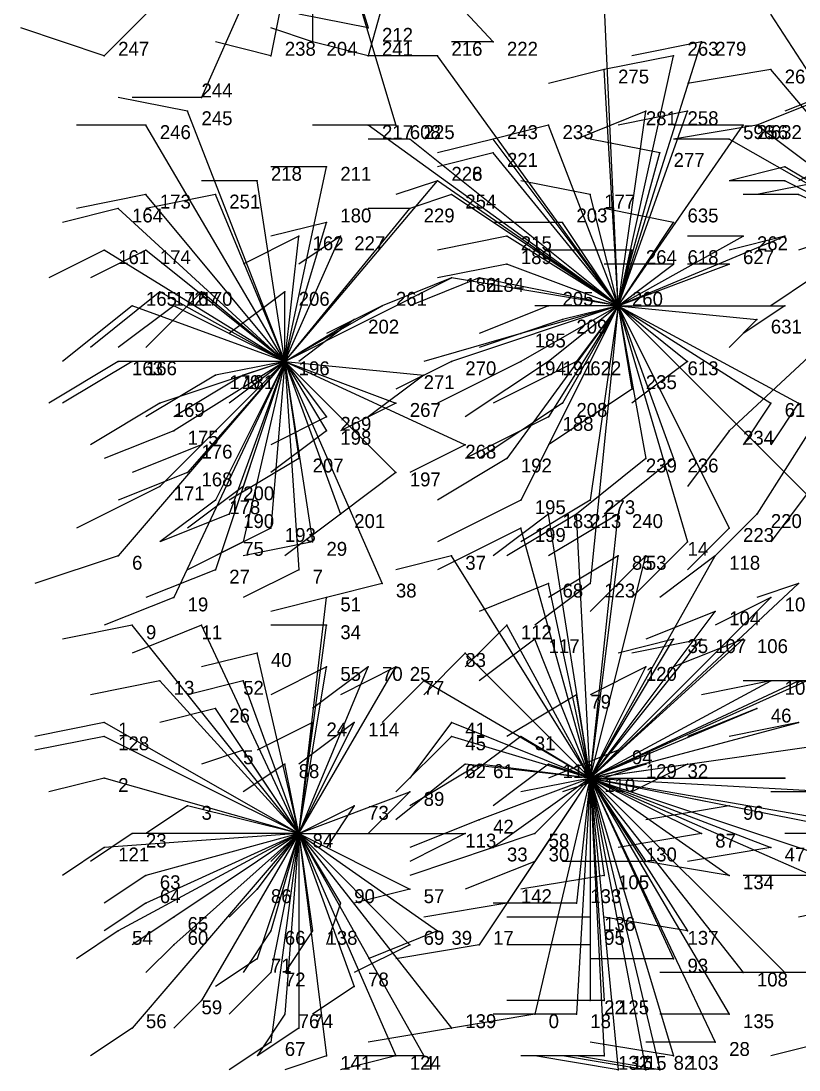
# Model space of a CAD drawing. Extents: x 13.668 to 13.876, y -34.05 to -33.931.
# Drawn here: x 13.668 to 13.724, y -34.047 to -33.9715 of the extents above; entities that cross this region are included whole.
import ezdxf

# ---------------------------------------------------------------- set-up
doc = ezdxf.new("R2010")
doc.units = 0
for name, color, linetype in [('Facilities', 3, 'CONTINUOUS'), ('Facilities_lines', 3, 'CONTINUOUS'), ('Normals', 1, 'CONTINUOUS'), ('Source_points', 5, 'CONTINUOUS'), ('Text', 3, 'CONTINUOUS')]:
    doc.layers.add(name, color=color, linetype=linetype)

msp = doc.modelspace()

# ---------------------------------------------------------------- linework, layer by layer
at = {"layer": 'Facilities', "color": 3}
for p in [(13.711, -33.992, -1.218), (13.687, -33.996, -1.219), (13.709, -34.026, -1.219), (13.688, -34.03, -1.22)]:
    msp.add_point(p, dxfattribs=at)
at = {"layer": 'Facilities_lines', "color": 3}
for p, q in [((13.702, -33.942, -1.219), (13.693, -33.974, -1.22)), ((13.689, -33.959, -1.219), (13.674, -33.974, -1.218)), ((13.689, -33.959, -1.219), (13.681, -33.977, -1.219)), ((13.689, -33.959, -1.219), (13.686, -33.974, -1.219)), ((13.689, -33.959, -1.219), (13.702, -33.973, -1.218)), ((13.689, -33.959, -1.219), (13.689, -33.973, -1.218)), ((13.689, -33.959, -1.219), (13.693, -33.972, -1.218)), ((13.689, -33.959, -1.219), (13.695, -33.979, -1.217)), ((13.711, -33.992, -1.218), (13.71, -33.97, -1.218)), ((13.733, -33.988, -1.217), (13.722, -33.971, -1.217)), ((13.711, -33.992, -1.218), (13.717, -33.973, -1.218)), ((13.711, -33.992, -1.218), (13.698, -33.974, -1.219)), ((13.711, -33.992, -1.218), (13.715, -33.974, -1.218)), ((13.711, -33.992, -1.218), (13.71, -33.975, -1.218)), ((13.733, -33.988, -1.217), (13.722, -33.975, -1.218)), ((13.687, -33.996, -1.219), (13.68, -33.978, -1.219)), ((13.711, -33.992, -1.218), (13.716, -33.978, -1.218)), ((13.711, -33.992, -1.218), (13.713, -33.978, -1.218)), ((13.687, -33.996, -1.219), (13.677, -33.979, -1.219)), ((13.711, -33.992, -1.218), (13.693, -33.979, -1.219)), ((13.711, -33.992, -1.218), (13.706, -33.979, -1.218)), ((13.711, -33.992, -1.218), (13.72, -33.979, -1.218)), ((13.733, -33.988, -1.217), (13.721, -33.979, -1.217)), ((13.711, -33.992, -1.218), (13.696, -33.98, -1.219)), ((13.711, -33.992, -1.218), (13.702, -33.98, -1.22)), ((13.733, -33.988, -1.217), (13.719, -33.98, -1.217)), ((13.711, -33.992, -1.218), (13.702, -33.981, -1.218)), ((13.711, -33.992, -1.218), (13.714, -33.981, -1.218)), ((13.687, -33.996, -1.219), (13.69, -33.982, -1.218)), ((13.733, -33.988, -1.217), (13.723, -33.982, -1.218)), ((13.687, -33.996, -1.219), (13.685, -33.983, -1.219)), ((13.687, -33.996, -1.219), (13.698, -33.983, -1.218)), ((13.711, -33.992, -1.218), (13.698, -33.983, -1.219)), ((13.733, -33.988, -1.217), (13.723, -33.983, -1.218)), ((13.687, -33.996, -1.219), (13.677, -33.984, -1.22)), ((13.687, -33.996, -1.219), (13.682, -33.984, -1.219)), ((13.711, -33.992, -1.218), (13.699, -33.984, -1.219)), ((13.711, -33.992, -1.218), (13.709, -33.984, -1.218)), ((13.733, -33.988, -1.217), (13.724, -33.984, -1.218)), ((13.687, -33.996, -1.219), (13.675, -33.985, -1.22)), ((13.687, -33.996, -1.219), (13.696, -33.985, -1.218)), ((13.687, -33.996, -1.219), (13.69, -33.986, -1.22)), ((13.711, -33.992, -1.218), (13.707, -33.986, -1.218)), ((13.711, -33.992, -1.218), (13.715, -33.986, -1.217)), ((13.687, -33.996, -1.219), (13.688, -33.987, -1.219)), ((13.687, -33.996, -1.219), (13.691, -33.987, -1.218)), ((13.711, -33.992, -1.218), (13.703, -33.987, -1.218)), ((13.711, -33.992, -1.218), (13.72, -33.987, -1.218)), ((13.711, -33.992, -1.218), (13.723, -33.987, -1.217)), ((13.687, -33.996, -1.219), (13.674, -33.988, -1.219)), ((13.687, -33.996, -1.219), (13.677, -33.988, -1.22)), ((13.711, -33.992, -1.218), (13.712, -33.988, -1.218)), ((13.733, -33.988, -1.217), (13.719, -34.001, -1.218)), ((13.733, -33.988, -1.217), (13.721, -34.007, -1.218)), ((13.711, -33.992, -1.218), (13.703, -33.989, -1.219)), ((13.711, -33.992, -1.218), (13.715, -33.989, -1.217)), ((13.711, -33.992, -1.218), (13.719, -33.989, -1.217)), ((13.687, -33.996, -1.219), (13.699, -33.99, -1.218)), ((13.711, -33.992, -1.218), (13.699, -33.99, -1.219)), ((13.711, -33.992, -1.218), (13.701, -33.99, -1.218)), ((13.687, -33.996, -1.219), (13.678, -33.991, -1.22)), ((13.687, -33.996, -1.219), (13.681, -33.991, -1.219)), ((13.687, -33.996, -1.219), (13.687, -33.991, -1.218)), ((13.687, -33.996, -1.219), (13.676, -33.992, -1.22)), ((13.687, -33.996, -1.219), (13.679, -33.992, -1.219)), ((13.687, -33.996, -1.219), (13.694, -33.992, -1.218)), ((13.711, -33.992, -1.218), (13.699, -33.996, -1.219)), ((13.711, -33.992, -1.218), (13.703, -34.003, -1.218)), ((13.711, -33.992, -1.218), (13.704, -33.996, -1.22)), ((13.711, -33.992, -1.218), (13.704, -33.994, -1.218)), ((13.711, -33.992, -1.218), (13.704, -34.006, -1.218)), ((13.711, -33.992, -1.218), (13.706, -34, -1.219)), ((13.711, -33.992, -1.218), (13.706, -33.996, -1.219)), ((13.711, -33.992, -1.218), (13.706, -33.992, -1.219)), ((13.711, -33.992, -1.218), (13.707, -33.999, -1.218)), ((13.711, -33.992, -1.218), (13.707, -33.993, -1.218)), ((13.711, -33.992, -1.218), (13.708, -33.996, -1.217)), ((13.711, -33.992, -1.218), (13.709, -34.012, -1.218)), ((13.711, -33.992, -1.218), (13.709, -34.006, -1.218)), ((13.711, -33.992, -1.218), (13.716, -34.009, -1.218)), ((13.711, -33.992, -1.218), (13.719, -34.008, -1.218)), ((13.711, -33.992, -1.218), (13.715, -34.003, -1.218)), ((13.711, -33.992, -1.218), (13.713, -34.003, -1.218)), ((13.711, -33.992, -1.218), (13.712, -33.998, -1.218)), ((13.711, -33.992, -1.218), (13.724, -33.999, -1.217)), ((13.711, -33.992, -1.218), (13.722, -33.999, -1.217)), ((13.711, -33.992, -1.218), (13.716, -33.996, -1.217)), ((13.711, -33.992, -1.218), (13.723, -33.992, -1.217)), ((13.711, -33.992, -1.218), (13.721, -33.993, -1.217)), ((13.711, -33.992, -1.218), (13.729, -34.01, -1.217)), ((13.687, -33.996, -1.219), (13.692, -33.993, -1.219)), ((13.687, -33.996, -1.219), (13.675, -34.01, -1.22)), ((13.687, -33.996, -1.219), (13.675, -33.996, -1.219)), ((13.687, -33.996, -1.219), (13.676, -33.996, -1.22)), ((13.687, -33.996, -1.219), (13.678, -33.999, -1.22)), ((13.687, -33.996, -1.219), (13.678, -34.005, -1.22)), ((13.687, -33.996, -1.219), (13.679, -34.013, -1.221)), ((13.687, -33.996, -1.219), (13.679, -34.001, -1.219)), ((13.687, -33.996, -1.219), (13.68, -34.004, -1.22)), ((13.687, -33.996, -1.219), (13.681, -34.002, -1.221)), ((13.687, -33.996, -1.219), (13.682, -34.011, -1.22)), ((13.687, -33.996, -1.219), (13.682, -34.006, -1.219)), ((13.687, -33.996, -1.219), (13.682, -33.997, -1.219)), ((13.687, -33.996, -1.219), (13.683, -34.007, -1.22)), ((13.687, -33.996, -1.219), (13.684, -34.009, -1.22)), ((13.687, -33.996, -1.219), (13.684, -33.997, -1.219)), ((13.687, -33.996, -1.219), (13.684, -34.005, -1.219)), ((13.687, -33.996, -1.219), (13.686, -34.008, -1.22)), ((13.687, -33.996, -1.219), (13.694, -34.012, -1.219)), ((13.687, -33.996, -1.219), (13.689, -34.009, -1.22)), ((13.687, -33.996, -1.219), (13.688, -34.011, -1.218)), ((13.687, -33.996, -1.219), (13.695, -34.004, -1.219)), ((13.687, -33.996, -1.219), (13.69, -34.001, -1.221)), ((13.687, -33.996, -1.219), (13.691, -34.007, -1.219)), ((13.687, -33.996, -1.219), (13.688, -34.003, -1.219)), ((13.687, -33.996, -1.219), (13.695, -33.999, -1.219)), ((13.687, -33.996, -1.219), (13.7, -34.002, -1.219)), ((13.687, -33.996, -1.219), (13.69, -34, -1.219)), ((13.687, -33.996, -1.219), (13.697, -33.997, -1.219)), ((13.709, -34.026, -1.219), (13.706, -34.007, -1.219)), ((13.709, -34.026, -1.219), (13.708, -34.007, -1.219)), ((13.709, -34.026, -1.219), (13.711, -34.007, -1.219)), ((13.709, -34.026, -1.219), (13.704, -34.008, -1.219)), ((13.709, -34.026, -1.219), (13.699, -34.01, -1.219)), ((13.709, -34.026, -1.219), (13.711, -34.01, -1.219)), ((13.709, -34.026, -1.219), (13.713, -34.01, -1.219)), ((13.709, -34.026, -1.219), (13.718, -34.01, -1.219)), ((13.709, -34.026, -1.219), (13.706, -34.012, -1.219)), ((13.709, -34.026, -1.219), (13.724, -34.012, -1.218)), ((13.688, -34.03, -1.22), (13.69, -34.013, -1.22)), ((13.709, -34.026, -1.219), (13.722, -34.013, -1.218)), ((13.709, -34.026, -1.219), (13.718, -34.014, -1.219)), ((13.688, -34.03, -1.22), (13.676, -34.015, -1.22)), ((13.688, -34.03, -1.22), (13.681, -34.015, -1.219)), ((13.688, -34.03, -1.22), (13.69, -34.015, -1.219)), ((13.709, -34.026, -1.219), (13.703, -34.015, -1.219)), ((13.709, -34.026, -1.219), (13.705, -34.016, -1.218)), ((13.709, -34.026, -1.219), (13.715, -34.016, -1.219)), ((13.709, -34.026, -1.219), (13.72, -34.016, -1.219)), ((13.709, -34.026, -1.219), (13.717, -34.016, -1.218)), ((13.688, -34.03, -1.22), (13.685, -34.017, -1.22)), ((13.709, -34.026, -1.219), (13.7, -34.017, -1.219)), ((13.709, -34.026, -1.219), (13.729, -34.017, -1.218)), ((13.688, -34.03, -1.22), (13.695, -34.018, -1.22)), ((13.688, -34.03, -1.22), (13.693, -34.018, -1.22)), ((13.688, -34.03, -1.22), (13.69, -34.018, -1.219)), ((13.709, -34.026, -1.219), (13.713, -34.018, -1.218)), ((13.688, -34.03, -1.22), (13.678, -34.019, -1.221)), ((13.688, -34.03, -1.22), (13.684, -34.019, -1.219)), ((13.709, -34.026, -1.219), (13.697, -34.019, -1.22)), ((13.709, -34.026, -1.219), (13.724, -34.019, -1.218)), ((13.709, -34.026, -1.219), (13.722, -34.019, -1.219)), ((13.709, -34.026, -1.219), (13.708, -34.02, -1.219)), ((13.688, -34.03, -1.22), (13.682, -34.021, -1.219)), ((13.709, -34.026, -1.219), (13.721, -34.021, -1.218)), ((13.688, -34.03, -1.22), (13.674, -34.022, -1.221)), ((13.688, -34.03, -1.22), (13.689, -34.022, -1.22)), ((13.688, -34.03, -1.22), (13.692, -34.022, -1.219)), ((13.709, -34.026, -1.219), (13.699, -34.022, -1.22)), ((13.709, -34.026, -1.219), (13.724, -34.022, -1.219)), ((13.688, -34.03, -1.22), (13.674, -34.023, -1.221)), ((13.709, -34.026, -1.219), (13.699, -34.023, -1.22)), ((13.709, -34.026, -1.219), (13.704, -34.023, -1.219)), ((13.709, -34.026, -1.219), (13.73, -34.023, -1.218)), ((13.688, -34.03, -1.22), (13.684, -34.024, -1.22)), ((13.709, -34.026, -1.219), (13.711, -34.024, -1.219)), ((13.688, -34.03, -1.22), (13.687, -34.025, -1.219)), ((13.709, -34.026, -1.219), (13.7, -34.025, -1.22)), ((13.709, -34.026, -1.219), (13.701, -34.025, -1.218)), ((13.709, -34.026, -1.219), (13.706, -34.025, -1.219)), ((13.709, -34.026, -1.219), (13.716, -34.025, -1.218)), ((13.709, -34.026, -1.219), (13.713, -34.025, -1.219)), ((13.688, -34.03, -1.22), (13.674, -34.026, -1.221)), ((13.709, -34.026, -1.219), (13.701, -34.029, -1.22)), ((13.709, -34.026, -1.219), (13.701, -34.038, -1.219)), ((13.709, -34.026, -1.219), (13.702, -34.031, -1.22)), ((13.709, -34.026, -1.219), (13.703, -34.035, -1.22)), ((13.709, -34.026, -1.219), (13.705, -34.043, -1.219)), ((13.709, -34.026, -1.219), (13.705, -34.032, -1.22)), ((13.709, -34.026, -1.219), (13.705, -34.03, -1.219)), ((13.709, -34.026, -1.219), (13.708, -34.043, -1.219)), ((13.709, -34.026, -1.219), (13.708, -34.035, -1.22)), ((13.709, -34.026, -1.219), (13.713, -34.047, -1.219)), ((13.709, -34.026, -1.219), (13.711, -34.047, -1.219)), ((13.709, -34.026, -1.219), (13.709, -34.042, -1.219)), ((13.709, -34.026, -1.219), (13.718, -34.045, -1.218)), ((13.709, -34.026, -1.219), (13.722, -34.031, -1.218)), ((13.709, -34.026, -1.219), (13.714, -34.047, -1.218)), ((13.709, -34.026, -1.219), (13.717, -34.03, -1.218)), ((13.709, -34.026, -1.219), (13.715, -34.039, -1.218)), ((13.709, -34.026, -1.219), (13.73, -34.033, -1.219)), ((13.709, -34.026, -1.219), (13.709, -34.038, -1.22)), ((13.709, -34.026, -1.219), (13.719, -34.028, -1.219)), ((13.709, -34.026, -1.219), (13.723, -34.026, -1.218)), ((13.709, -34.026, -1.219), (13.715, -34.046, -1.218)), ((13.709, -34.026, -1.219), (13.71, -34.033, -1.219)), ((13.709, -34.026, -1.219), (13.72, -34.04, -1.219)), ((13.709, -34.026, -1.219), (13.723, -34.04, -1.219)), ((13.709, -34.026, -1.219), (13.732, -34.03, -1.218)), ((13.709, -34.026, -1.219), (13.725, -34.033, -1.218)), ((13.709, -34.026, -1.219), (13.71, -34.042, -1.218)), ((13.709, -34.026, -1.219), (13.713, -34.032, -1.219)), ((13.709, -34.026, -1.219), (13.729, -34.03, -1.219)), ((13.709, -34.026, -1.219), (13.71, -34.046, -1.219)), ((13.709, -34.026, -1.219), (13.719, -34.033, -1.22)), ((13.709, -34.026, -1.219), (13.719, -34.043, -1.219)), ((13.709, -34.026, -1.219), (13.709, -34.036, -1.218)), ((13.709, -34.026, -1.219), (13.716, -34.037, -1.219)), ((13.709, -34.026, -1.219), (13.727, -34.027, -1.217)), ((13.688, -34.03, -1.22), (13.696, -34.027, -1.219)), ((13.688, -34.03, -1.22), (13.68, -34.028, -1.22)), ((13.688, -34.03, -1.22), (13.692, -34.028, -1.219)), ((13.688, -34.03, -1.22), (13.674, -34.031, -1.22)), ((13.688, -34.03, -1.22), (13.675, -34.037, -1.22)), ((13.688, -34.03, -1.22), (13.676, -34.03, -1.22)), ((13.688, -34.03, -1.22), (13.676, -34.044, -1.22)), ((13.688, -34.03, -1.22), (13.677, -34.033, -1.221)), ((13.688, -34.03, -1.22), (13.677, -34.035, -1.22)), ((13.688, -34.03, -1.22), (13.679, -34.038, -1.22)), ((13.688, -34.03, -1.22), (13.679, -34.036, -1.219)), ((13.688, -34.03, -1.22), (13.681, -34.042, -1.22)), ((13.688, -34.03, -1.22), (13.685, -34.039, -1.22)), ((13.688, -34.03, -1.22), (13.685, -34.034, -1.219)), ((13.688, -34.03, -1.22), (13.686, -34.037, -1.221)), ((13.688, -34.03, -1.22), (13.686, -34.045, -1.22)), ((13.688, -34.03, -1.22), (13.686, -34.04, -1.221)), ((13.688, -34.03, -1.22), (13.687, -34.043, -1.221)), ((13.688, -34.03, -1.22), (13.697, -34.046, -1.22)), ((13.688, -34.03, -1.22), (13.698, -34.037, -1.22)), ((13.688, -34.03, -1.22), (13.696, -34.034, -1.22)), ((13.688, -34.03, -1.22), (13.696, -34.038, -1.221)), ((13.688, -34.03, -1.22), (13.688, -34.044, -1.22)), ((13.688, -34.03, -1.22), (13.692, -34.041, -1.22)), ((13.688, -34.03, -1.22), (13.691, -34.035, -1.22)), ((13.688, -34.03, -1.22), (13.7, -34.03, -1.22)), ((13.688, -34.03, -1.22), (13.695, -34.046, -1.22)), ((13.688, -34.03, -1.22), (13.689, -34.037, -1.22)), ((13.688, -34.03, -1.22), (13.699, -34.044, -1.22)), ((13.688, -34.03, -1.22), (13.69, -34.046, -1.221))]:
    msp.add_line(p, q, dxfattribs=at)
at = {"layer": 'Normals', "color": 1}
for p, q in [((13.693, -33.972, -1.218), (13.688, -33.971, -1.118)), ((13.674, -33.974, -1.218), (13.668, -33.972, -1.118)), ((13.689, -33.973, -1.218), (13.686, -33.972, -1.118)), ((13.686, -33.974, -1.219), (13.682, -33.973, -1.119)), ((13.693, -33.974, -1.22), (13.689, -33.973, -1.12)), ((13.702, -33.973, -1.218), (13.699, -33.973, -1.118)), ((13.717, -33.973, -1.218), (13.712, -33.974, -1.118)), ((13.698, -33.974, -1.219), (13.693, -33.974, -1.119)), ((13.715, -33.974, -1.218), (13.71, -33.975, -1.118)), ((13.71, -33.975, -1.218), (13.706, -33.976, -1.118)), ((13.722, -33.975, -1.218), (13.716, -33.976, -1.118)), ((13.728, -33.976, -1.217), (13.723, -33.978, -1.117)), ((13.68, -33.978, -1.219), (13.675, -33.977, -1.119)), ((13.681, -33.977, -1.219), (13.676, -33.977, -1.119)), ((13.726, -33.977, -1.217), (13.721, -33.979, -1.117)), ((13.713, -33.978, -1.218), (13.708, -33.98, -1.118)), ((13.716, -33.978, -1.218), (13.711, -33.979, -1.118)), ((13.677, -33.979, -1.219), (13.672, -33.979, -1.119)), ((13.693, -33.979, -1.219), (13.689, -33.979, -1.119)), ((13.695, -33.979, -1.217), (13.692, -33.979, -1.117)), ((13.706, -33.979, -1.218), (13.702, -33.98, -1.118)), ((13.72, -33.979, -1.218), (13.715, -33.979, -1.118)), ((13.721, -33.979, -1.217), (13.715, -33.98, -1.117)), ((13.696, -33.98, -1.219), (13.693, -33.98, -1.119)), ((13.702, -33.98, -1.22), (13.698, -33.981, -1.12)), ((13.714, -33.981, -1.218), (13.709, -33.98, -1.118)), ((13.719, -33.98, -1.217), (13.715, -33.98, -1.117)), ((13.702, -33.981, -1.218), (13.698, -33.982, -1.118)), ((13.728, -33.981, -1.217), (13.724, -33.983, -1.117)), ((13.69, -33.982, -1.218), (13.686, -33.982, -1.118)), ((13.723, -33.982, -1.218), (13.719, -33.983, -1.118)), ((13.685, -33.983, -1.219), (13.681, -33.983, -1.119)), ((13.698, -33.983, -1.218), (13.695, -33.984, -1.118)), ((13.698, -33.983, -1.219), (13.695, -33.984, -1.119)), ((13.709, -33.984, -1.218), (13.704, -33.983, -1.118)), ((13.723, -33.983, -1.218), (13.719, -33.983, -1.118)), ((13.726, -33.983, -1.217), (13.721, -33.984, -1.117)), ((13.677, -33.984, -1.22), (13.672, -33.985, -1.12)), ((13.682, -33.984, -1.219), (13.677, -33.985, -1.119)), ((13.699, -33.984, -1.219), (13.696, -33.985, -1.119)), ((13.724, -33.984, -1.218), (13.72, -33.984, -1.118)), ((13.675, -33.985, -1.22), (13.671, -33.986, -1.12)), ((13.696, -33.985, -1.218), (13.693, -33.985, -1.118)), ((13.715, -33.986, -1.217), (13.71, -33.985, -1.117)), ((13.69, -33.986, -1.22), (13.686, -33.987, -1.12)), ((13.707, -33.986, -1.218), (13.702, -33.986, -1.118)), ((13.688, -33.987, -1.219), (13.684, -33.989, -1.119)), ((13.691, -33.987, -1.218), (13.688, -33.989, -1.118)), ((13.703, -33.987, -1.218), (13.698, -33.988, -1.118)), ((13.72, -33.987, -1.218), (13.716, -33.987, -1.118)), ((13.723, -33.987, -1.217), (13.719, -33.988, -1.117)), ((13.727, -33.987, -1.218), (13.724, -33.988, -1.118)), ((13.674, -33.988, -1.219), (13.67, -33.99, -1.119)), ((13.677, -33.988, -1.22), (13.673, -33.99, -1.12)), ((13.712, -33.988, -1.218), (13.706, -33.988, -1.118)), ((13.703, -33.989, -1.219), (13.698, -33.99, -1.119)), ((13.715, -33.989, -1.217), (13.71, -33.989, -1.117)), ((13.719, -33.989, -1.217), (13.716, -33.989, -1.117)), ((13.699, -33.99, -1.218), (13.694, -33.992, -1.118)), ((13.699, -33.99, -1.219), (13.694, -33.992, -1.119)), ((13.701, -33.99, -1.218), (13.696, -33.992, -1.118)), ((13.725, -33.99, -1.217), (13.722, -33.992, -1.117)), ((13.678, -33.991, -1.22), (13.673, -33.995, -1.12)), ((13.681, -33.991, -1.219), (13.677, -33.995, -1.119)), ((13.687, -33.991, -1.218), (13.683, -33.994, -1.118)), ((13.676, -33.992, -1.22), (13.671, -33.996, -1.12)), ((13.679, -33.992, -1.219), (13.675, -33.995, -1.119)), ((13.694, -33.992, -1.218), (13.69, -33.994, -1.118)), ((13.706, -33.992, -1.219), (13.701, -33.994, -1.119)), ((13.711, -33.992, -1.218), (13.705, -33.992, -1.118)), ((13.723, -33.992, -1.217), (13.72, -33.994, -1.117)), ((13.692, -33.993, -1.219), (13.688, -33.996, -1.119)), ((13.707, -33.993, -1.218), (13.701, -33.995, -1.118)), ((13.721, -33.993, -1.217), (13.719, -33.995, -1.117)), ((13.704, -33.994, -1.218), (13.697, -33.996, -1.118)), ((13.675, -33.996, -1.219), (13.67, -33.999, -1.119)), ((13.676, -33.996, -1.22), (13.671, -33.999, -1.12)), ((13.687, -33.996, -1.219), (13.683, -33.999, -1.119)), ((13.699, -33.996, -1.219), (13.695, -33.998, -1.119)), ((13.704, -33.996, -1.22), (13.698, -33.999, -1.12)), ((13.706, -33.996, -1.219), (13.7, -34, -1.119)), ((13.708, -33.996, -1.217), (13.702, -33.999, -1.117)), ((13.716, -33.996, -1.217), (13.712, -33.999, -1.117)), ((13.682, -33.997, -1.219), (13.677, -34, -1.119)), ((13.684, -33.997, -1.219), (13.679, -34, -1.119)), ((13.697, -33.997, -1.219), (13.693, -34, -1.119)), ((13.712, -33.998, -1.218), (13.706, -34.002, -1.118)), ((13.678, -33.999, -1.22), (13.673, -34.002, -1.12)), ((13.695, -33.999, -1.219), (13.691, -34.001, -1.119)), ((13.707, -33.999, -1.218), (13.701, -34.003, -1.118)), ((13.722, -33.999, -1.217), (13.72, -34.002, -1.117)), ((13.724, -33.999, -1.217), (13.722, -34.002, -1.117)), ((13.69, -34, -1.219), (13.686, -34.002, -1.119)), ((13.706, -34, -1.219), (13.7, -34.003, -1.119)), ((13.679, -34.001, -1.219), (13.674, -34.003, -1.119)), ((13.69, -34.001, -1.221), (13.686, -34.004, -1.121)), ((13.719, -34.001, -1.218), (13.716, -34.005, -1.118)), ((13.681, -34.002, -1.221), (13.676, -34.004, -1.121)), ((13.7, -34.002, -1.219), (13.696, -34.004, -1.119)), ((13.688, -34.003, -1.219), (13.683, -34.006, -1.119)), ((13.703, -34.003, -1.218), (13.698, -34.006, -1.118)), ((13.713, -34.003, -1.218), (13.708, -34.007, -1.118)), ((13.715, -34.003, -1.218), (13.71, -34.007, -1.118)), ((13.68, -34.004, -1.22), (13.675, -34.006, -1.12)), ((13.695, -34.004, -1.219), (13.691, -34.007, -1.119)), ((13.678, -34.005, -1.22), (13.672, -34.008, -1.12)), ((13.684, -34.005, -1.219), (13.68, -34.008, -1.119)), ((13.725, -34.005, -1.218), (13.722, -34.009, -1.118)), ((13.682, -34.006, -1.219), (13.678, -34.009, -1.119)), ((13.704, -34.006, -1.218), (13.698, -34.009, -1.118)), ((13.709, -34.006, -1.218), (13.704, -34.009, -1.118)), ((13.683, -34.007, -1.22), (13.678, -34.009, -1.12)), ((13.691, -34.007, -1.219), (13.687, -34.01, -1.119)), ((13.706, -34.007, -1.219), (13.702, -34.01, -1.119)), ((13.708, -34.007, -1.219), (13.703, -34.01, -1.119)), ((13.711, -34.007, -1.219), (13.706, -34.01, -1.119)), ((13.721, -34.007, -1.218), (13.718, -34.01, -1.118)), ((13.686, -34.008, -1.22), (13.682, -34.01, -1.12)), ((13.704, -34.008, -1.219), (13.698, -34.011, -1.119)), ((13.719, -34.008, -1.218), (13.716, -34.011, -1.118)), ((13.684, -34.009, -1.22), (13.68, -34.011, -1.12)), ((13.689, -34.009, -1.22), (13.684, -34.01, -1.12)), ((13.716, -34.009, -1.218), (13.712, -34.013, -1.118)), ((13.675, -34.01, -1.22), (13.669, -34.012, -1.12)), ((13.699, -34.01, -1.219), (13.695, -34.011, -1.119)), ((13.711, -34.01, -1.219), (13.706, -34.013, -1.119)), ((13.713, -34.01, -1.219), (13.709, -34.014, -1.119)), ((13.718, -34.01, -1.219), (13.714, -34.013, -1.119)), ((13.682, -34.011, -1.22), (13.677, -34.013, -1.12)), ((13.688, -34.011, -1.218), (13.684, -34.013, -1.118)), ((13.694, -34.012, -1.219), (13.69, -34.013, -1.119)), ((13.706, -34.012, -1.219), (13.701, -34.014, -1.119)), ((13.709, -34.012, -1.218), (13.705, -34.015, -1.118)), ((13.724, -34.012, -1.218), (13.721, -34.013, -1.118)), ((13.679, -34.013, -1.221), (13.674, -34.015, -1.121)), ((13.69, -34.013, -1.22), (13.686, -34.014, -1.12)), ((13.722, -34.013, -1.218), (13.718, -34.015, -1.118)), ((13.718, -34.014, -1.219), (13.713, -34.016, -1.119)), ((13.676, -34.015, -1.22), (13.671, -34.016, -1.12)), ((13.681, -34.015, -1.219), (13.676, -34.017, -1.119)), ((13.69, -34.015, -1.219), (13.686, -34.015, -1.119)), ((13.703, -34.015, -1.219), (13.7, -34.018, -1.119)), ((13.705, -34.016, -1.218), (13.701, -34.019, -1.118)), ((13.715, -34.016, -1.219), (13.711, -34.017, -1.119)), ((13.717, -34.016, -1.218), (13.712, -34.017, -1.118)), ((13.72, -34.016, -1.219), (13.715, -34.018, -1.119)), ((13.685, -34.017, -1.22), (13.681, -34.018, -1.12)), ((13.7, -34.017, -1.219), (13.697, -34.02, -1.119)), ((13.69, -34.018, -1.219), (13.686, -34.02, -1.119)), ((13.693, -34.018, -1.22), (13.689, -34.021, -1.12)), ((13.695, -34.018, -1.22), (13.691, -34.02, -1.12)), ((13.713, -34.018, -1.218), (13.709, -34.02, -1.118)), ((13.678, -34.019, -1.221), (13.673, -34.02, -1.121)), ((13.684, -34.019, -1.219), (13.68, -34.02, -1.119)), ((13.697, -34.019, -1.22), (13.694, -34.022, -1.12)), ((13.722, -34.019, -1.219), (13.717, -34.02, -1.119)), ((13.724, -34.019, -1.218), (13.72, -34.019, -1.118)), ((13.727, -34.019, -1.217), (13.723, -34.019, -1.117)), ((13.708, -34.02, -1.219), (13.703, -34.023, -1.119)), ((13.682, -34.021, -1.219), (13.678, -34.022, -1.119)), ((13.721, -34.021, -1.218), (13.716, -34.023, -1.118)), ((13.674, -34.022, -1.221), (13.669, -34.023, -1.121)), ((13.689, -34.022, -1.22), (13.685, -34.024, -1.12)), ((13.692, -34.022, -1.219), (13.688, -34.025, -1.119)), ((13.699, -34.022, -1.22), (13.696, -34.026, -1.12)), ((13.724, -34.022, -1.219), (13.719, -34.023, -1.119)), ((13.674, -34.023, -1.221), (13.669, -34.024, -1.121)), ((13.699, -34.023, -1.22), (13.695, -34.027, -1.12)), ((13.704, -34.023, -1.219), (13.7, -34.026, -1.119)), ((13.684, -34.024, -1.22), (13.681, -34.025, -1.12)), ((13.711, -34.024, -1.219), (13.706, -34.026, -1.119)), ((13.687, -34.025, -1.219), (13.684, -34.027, -1.119)), ((13.7, -34.025, -1.22), (13.695, -34.029, -1.12)), ((13.701, -34.025, -1.218), (13.696, -34.028, -1.118)), ((13.706, -34.025, -1.219), (13.702, -34.028, -1.119)), ((13.713, -34.025, -1.219), (13.707, -34.027, -1.119)), ((13.716, -34.025, -1.218), (13.712, -34.027, -1.118)), ((13.674, -34.026, -1.221), (13.67, -34.027, -1.121)), ((13.709, -34.026, -1.219), (13.704, -34.027, -1.119)), ((13.723, -34.026, -1.218), (13.717, -34.026, -1.118)), ((13.696, -34.027, -1.219), (13.693, -34.03, -1.119)), ((13.727, -34.027, -1.217), (13.722, -34.027, -1.117)), ((13.68, -34.028, -1.22), (13.677, -34.03, -1.12)), ((13.692, -34.028, -1.219), (13.69, -34.031, -1.119)), ((13.719, -34.028, -1.219), (13.713, -34.029, -1.119)), ((13.701, -34.029, -1.22), (13.696, -34.031, -1.12)), ((13.676, -34.03, -1.22), (13.673, -34.032, -1.12)), ((13.688, -34.03, -1.22), (13.686, -34.032, -1.12)), ((13.7, -34.03, -1.22), (13.696, -34.032, -1.12)), ((13.705, -34.03, -1.219), (13.699, -34.032, -1.119)), ((13.717, -34.03, -1.218), (13.711, -34.031, -1.118)), ((13.729, -34.03, -1.219), (13.723, -34.03, -1.119)), ((13.674, -34.031, -1.22), (13.671, -34.033, -1.12)), ((13.702, -34.031, -1.22), (13.696, -34.033, -1.12)), ((13.722, -34.031, -1.218), (13.716, -34.032, -1.118)), ((13.705, -34.032, -1.22), (13.7, -34.034, -1.12)), ((13.713, -34.032, -1.219), (13.707, -34.032, -1.119)), ((13.719, -34.033, -1.22), (13.713, -34.032, -1.12)), ((13.677, -34.033, -1.221), (13.674, -34.035, -1.121)), ((13.71, -34.033, -1.219), (13.704, -34.034, -1.119)), ((13.725, -34.033, -1.218), (13.72, -34.033, -1.118)), ((13.685, -34.034, -1.219), (13.683, -34.036, -1.119)), ((13.696, -34.034, -1.22), (13.692, -34.035, -1.12)), ((13.677, -34.035, -1.22), (13.674, -34.037, -1.12)), ((13.691, -34.035, -1.22), (13.69, -34.038, -1.12)), ((13.703, -34.035, -1.22), (13.697, -34.036, -1.12)), ((13.708, -34.035, -1.22), (13.702, -34.035, -1.12)), ((13.729, -34.035, -1.217), (13.724, -34.036, -1.117)), ((13.679, -34.036, -1.219), (13.676, -34.038, -1.119)), ((13.709, -34.036, -1.218), (13.703, -34.036, -1.118)), ((13.716, -34.037, -1.219), (13.71, -34.036, -1.119)), ((13.675, -34.037, -1.22), (13.672, -34.039, -1.12)), ((13.686, -34.037, -1.221), (13.684, -34.04, -1.121)), ((13.689, -34.037, -1.22), (13.687, -34.04, -1.12)), ((13.698, -34.037, -1.22), (13.693, -34.039, -1.12)), ((13.679, -34.038, -1.22), (13.677, -34.04, -1.12)), ((13.696, -34.038, -1.221), (13.692, -34.04, -1.121)), ((13.701, -34.038, -1.219), (13.695, -34.039, -1.119)), ((13.709, -34.038, -1.22), (13.703, -34.038, -1.12)), ((13.685, -34.039, -1.22), (13.682, -34.041, -1.12)), ((13.715, -34.039, -1.218), (13.709, -34.039, -1.118)), ((13.686, -34.04, -1.221), (13.683, -34.043, -1.121)), ((13.72, -34.04, -1.219), (13.714, -34.04, -1.119)), ((13.723, -34.04, -1.219), (13.718, -34.04, -1.119)), ((13.726, -34.04, -1.218), (13.721, -34.04, -1.118)), ((13.727, -34.04, -1.218), (13.722, -34.04, -1.118)), ((13.692, -34.041, -1.22), (13.689, -34.043, -1.12)), ((13.681, -34.042, -1.22), (13.679, -34.044, -1.12)), ((13.709, -34.042, -1.219), (13.703, -34.042, -1.119)), ((13.71, -34.042, -1.218), (13.704, -34.042, -1.118)), ((13.687, -34.043, -1.221), (13.685, -34.046, -1.121)), ((13.705, -34.043, -1.219), (13.699, -34.044, -1.119)), ((13.708, -34.043, -1.219), (13.702, -34.043, -1.119)), ((13.719, -34.043, -1.219), (13.714, -34.043, -1.119)), ((13.676, -34.044, -1.22), (13.673, -34.046, -1.12)), ((13.688, -34.044, -1.22), (13.685, -34.046, -1.12)), ((13.699, -34.044, -1.22), (13.693, -34.045, -1.12)), ((13.686, -34.045, -1.22), (13.683, -34.047, -1.12)), ((13.715, -34.046, -1.218), (13.709, -34.045, -1.118)), ((13.718, -34.045, -1.218), (13.713, -34.045, -1.118)), ((13.726, -34.045, -1.219), (13.722, -34.046, -1.119)), ((13.69, -34.046, -1.221), (13.687, -34.047, -1.121)), ((13.695, -34.046, -1.22), (13.691, -34.047, -1.12)), ((13.697, -34.046, -1.22), (13.692, -34.046, -1.12)), ((13.71, -34.046, -1.219), (13.704, -34.046, -1.119)), ((13.711, -34.047, -1.219), (13.705, -34.046, -1.119)), ((13.713, -34.047, -1.219), (13.707, -34.046, -1.119)), ((13.714, -34.047, -1.218), (13.708, -34.046, -1.118))]:
    msp.add_line(p, q, dxfattribs=at)
at = {"layer": 'Source_points', "color": 5}
for p in [(13.693, -33.972, -1.218), (13.689, -33.973, -1.218), (13.702, -33.973, -1.218), (13.717, -33.973, -1.218), (13.674, -33.974, -1.218), (13.686, -33.974, -1.219), (13.693, -33.974, -1.22), (13.698, -33.974, -1.219), (13.715, -33.974, -1.218), (13.71, -33.975, -1.218), (13.722, -33.975, -1.218), (13.681, -33.977, -1.219), (13.68, -33.978, -1.219), (13.713, -33.978, -1.218), (13.716, -33.978, -1.218), (13.677, -33.979, -1.219), (13.693, -33.979, -1.219), (13.695, -33.979, -1.217), (13.706, -33.979, -1.218), (13.72, -33.979, -1.218), (13.721, -33.979, -1.217), (13.696, -33.98, -1.219), (13.702, -33.98, -1.22), (13.719, -33.98, -1.217), (13.702, -33.981, -1.218), (13.714, -33.981, -1.218), (13.69, -33.982, -1.218), (13.723, -33.982, -1.218), (13.685, -33.983, -1.219), (13.698, -33.983, -1.218), (13.698, -33.983, -1.219), (13.723, -33.983, -1.218), (13.677, -33.984, -1.22), (13.682, -33.984, -1.219), (13.699, -33.984, -1.219), (13.709, -33.984, -1.218), (13.724, -33.984, -1.218), (13.675, -33.985, -1.22), (13.696, -33.985, -1.218), (13.69, -33.986, -1.22), (13.707, -33.986, -1.218), (13.715, -33.986, -1.217), (13.688, -33.987, -1.219), (13.691, -33.987, -1.218), (13.703, -33.987, -1.218), (13.72, -33.987, -1.218), (13.723, -33.987, -1.217), (13.674, -33.988, -1.219), (13.677, -33.988, -1.22), (13.712, -33.988, -1.218), (13.703, -33.989, -1.219), (13.715, -33.989, -1.217), (13.719, -33.989, -1.217), (13.699, -33.99, -1.218), (13.699, -33.99, -1.219), (13.701, -33.99, -1.218), (13.678, -33.991, -1.22), (13.681, -33.991, -1.219), (13.687, -33.991, -1.218), (13.676, -33.992, -1.22), (13.679, -33.992, -1.219), (13.694, -33.992, -1.218), (13.706, -33.992, -1.219), (13.723, -33.992, -1.217), (13.692, -33.993, -1.219), (13.707, -33.993, -1.218), (13.721, -33.993, -1.217), (13.704, -33.994, -1.218), (13.675, -33.996, -1.219), (13.676, -33.996, -1.22), (13.699, -33.996, -1.219), (13.704, -33.996, -1.22), (13.706, -33.996, -1.219), (13.708, -33.996, -1.217), (13.716, -33.996, -1.217), (13.682, -33.997, -1.219), (13.684, -33.997, -1.219), (13.697, -33.997, -1.219), (13.712, -33.998, -1.218), (13.678, -33.999, -1.22), (13.695, -33.999, -1.219), (13.707, -33.999, -1.218), (13.722, -33.999, -1.217), (13.724, -33.999, -1.217), (13.69, -34, -1.219), (13.706, -34, -1.219), (13.679, -34.001, -1.219), (13.69, -34.001, -1.221), (13.719, -34.001, -1.218), (13.681, -34.002, -1.221), (13.7, -34.002, -1.219), (13.688, -34.003, -1.219), (13.703, -34.003, -1.218), (13.713, -34.003, -1.218), (13.715, -34.003, -1.218), (13.68, -34.004, -1.22), (13.695, -34.004, -1.219), (13.678, -34.005, -1.22), (13.684, -34.005, -1.219), (13.682, -34.006, -1.219), (13.704, -34.006, -1.218), (13.709, -34.006, -1.218), (13.683, -34.007, -1.22), (13.691, -34.007, -1.219), (13.706, -34.007, -1.219), (13.708, -34.007, -1.219), (13.711, -34.007, -1.219), (13.721, -34.007, -1.218), (13.686, -34.008, -1.22), (13.704, -34.008, -1.219), (13.719, -34.008, -1.218), (13.684, -34.009, -1.22), (13.689, -34.009, -1.22), (13.716, -34.009, -1.218), (13.675, -34.01, -1.22), (13.699, -34.01, -1.219), (13.711, -34.01, -1.219), (13.713, -34.01, -1.219), (13.718, -34.01, -1.219), (13.682, -34.011, -1.22), (13.688, -34.011, -1.218), (13.694, -34.012, -1.219), (13.706, -34.012, -1.219), (13.709, -34.012, -1.218), (13.724, -34.012, -1.218), (13.679, -34.013, -1.221), (13.69, -34.013, -1.22), (13.722, -34.013, -1.218), (13.718, -34.014, -1.219), (13.676, -34.015, -1.22), (13.681, -34.015, -1.219), (13.69, -34.015, -1.219), (13.703, -34.015, -1.219), (13.705, -34.016, -1.218), (13.715, -34.016, -1.219), (13.717, -34.016, -1.218), (13.72, -34.016, -1.219), (13.685, -34.017, -1.22), (13.7, -34.017, -1.219), (13.69, -34.018, -1.219), (13.693, -34.018, -1.22), (13.695, -34.018, -1.22), (13.713, -34.018, -1.218), (13.678, -34.019, -1.221), (13.684, -34.019, -1.219), (13.697, -34.019, -1.22), (13.722, -34.019, -1.219), (13.724, -34.019, -1.218), (13.708, -34.02, -1.219), (13.682, -34.021, -1.219), (13.721, -34.021, -1.218), (13.674, -34.022, -1.221), (13.689, -34.022, -1.22), (13.692, -34.022, -1.219), (13.699, -34.022, -1.22), (13.724, -34.022, -1.219), (13.674, -34.023, -1.221), (13.699, -34.023, -1.22), (13.704, -34.023, -1.219), (13.684, -34.024, -1.22), (13.711, -34.024, -1.219), (13.687, -34.025, -1.219), (13.7, -34.025, -1.22), (13.701, -34.025, -1.218), (13.706, -34.025, -1.219), (13.713, -34.025, -1.219), (13.716, -34.025, -1.218), (13.674, -34.026, -1.221), (13.723, -34.026, -1.218), (13.696, -34.027, -1.219), (13.68, -34.028, -1.22), (13.692, -34.028, -1.219), (13.719, -34.028, -1.219), (13.701, -34.029, -1.22), (13.676, -34.03, -1.22), (13.7, -34.03, -1.22), (13.705, -34.03, -1.219), (13.717, -34.03, -1.218), (13.674, -34.031, -1.22), (13.702, -34.031, -1.22), (13.722, -34.031, -1.218), (13.705, -34.032, -1.22), (13.713, -34.032, -1.219), (13.677, -34.033, -1.221), (13.71, -34.033, -1.219), (13.719, -34.033, -1.22), (13.685, -34.034, -1.219), (13.696, -34.034, -1.22), (13.677, -34.035, -1.22), (13.691, -34.035, -1.22), (13.703, -34.035, -1.22), (13.708, -34.035, -1.22), (13.679, -34.036, -1.219), (13.709, -34.036, -1.218), (13.675, -34.037, -1.22), (13.686, -34.037, -1.221), (13.689, -34.037, -1.22), (13.698, -34.037, -1.22), (13.716, -34.037, -1.219), (13.679, -34.038, -1.22), (13.696, -34.038, -1.221), (13.701, -34.038, -1.219), (13.709, -34.038, -1.22), (13.685, -34.039, -1.22), (13.715, -34.039, -1.218), (13.686, -34.04, -1.221), (13.72, -34.04, -1.219), (13.723, -34.04, -1.219), (13.692, -34.041, -1.22), (13.681, -34.042, -1.22), (13.709, -34.042, -1.219), (13.71, -34.042, -1.218), (13.687, -34.043, -1.221), (13.705, -34.043, -1.219), (13.708, -34.043, -1.219), (13.719, -34.043, -1.219), (13.676, -34.044, -1.22), (13.688, -34.044, -1.22), (13.699, -34.044, -1.22), (13.686, -34.045, -1.22), (13.718, -34.045, -1.218), (13.69, -34.046, -1.221), (13.695, -34.046, -1.22), (13.697, -34.046, -1.22), (13.71, -34.046, -1.219), (13.715, -34.046, -1.218), (13.711, -34.047, -1.219), (13.713, -34.047, -1.219), (13.714, -34.047, -1.218)]:
    msp.add_point(p, dxfattribs=at)

# ---------------------------------------------------------------- texts
at = {"layer": 'Text', "color": 3}
for s, p in [('212', (13.694, -33.973, -1.218)), ('247', (13.675, -33.974, -1.218)), ('238', (13.687, -33.974, -1.219)), ('204', (13.69, -33.974, -1.218)), ('241', (13.694, -33.974, -1.22)), ('216', (13.699, -33.974, -1.219)), ('222', (13.703, -33.974, -1.218)), ('263', (13.716, -33.974, -1.218)), ('279', (13.718, -33.974, -1.218)), ('275', (13.711, -33.976, -1.218)), ('266', (13.723, -33.976, -1.218)), ('244', (13.681, -33.977, -1.219)), ('245', (13.681, -33.979, -1.219)), ('281', (13.713, -33.979, -1.218)), ('258', (13.716, -33.979, -1.218)), ('246', (13.678, -33.98, -1.219)), ('217', (13.694, -33.98, -1.219)), ('608', (13.696, -33.98, -1.217)), ('225', (13.697, -33.98, -1.219)), ('243', (13.703, -33.98, -1.22)), ('233', (13.707, -33.98, -1.218)), ('596', (13.72, -33.98, -1.217)), ('256', (13.721, -33.98, -1.218)), ('632', (13.722, -33.98, -1.217)), ('221', (13.703, -33.982, -1.218)), ('277', (13.715, -33.982, -1.218)), ('218', (13.686, -33.983, -1.219)), ('211', (13.691, -33.983, -1.218)), ('226', (13.699, -33.983, -1.218)), ('228', (13.699, -33.983, -1.219)), ('173', (13.678, -33.985, -1.22)), ('251', (13.683, -33.985, -1.219)), ('254', (13.7, -33.985, -1.219)), ('177', (13.71, -33.985, -1.218)), ('164', (13.676, -33.986, -1.22)), ('180', (13.691, -33.986, -1.22)), ('229', (13.697, -33.986, -1.218)), ('203', (13.708, -33.986, -1.218)), ('635', (13.716, -33.986, -1.217)), ('162', (13.689, -33.988, -1.219)), ('227', (13.692, -33.988, -1.218)), ('215', (13.704, -33.988, -1.218)), ('262', (13.721, -33.988, -1.218)), ('161', (13.675, -33.989, -1.219)), ('174', (13.678, -33.989, -1.22)), ('189', (13.704, -33.989, -1.219)), ('264', (13.713, -33.989, -1.218)), ('618', (13.716, -33.989, -1.217)), ('627', (13.72, -33.989, -1.217)), ('182', (13.7, -33.991, -1.218)), ('186', (13.7, -33.991, -1.219)), ('184', (13.702, -33.991, -1.218)), ('165', (13.677, -33.992, -1.22)), ('172', (13.679, -33.992, -1.22)), ('167', (13.68, -33.992, -1.219)), ('170', (13.681, -33.992, -1.219)), ('206', (13.688, -33.992, -1.218)), ('261', (13.695, -33.992, -1.218)), ('205', (13.707, -33.992, -1.219)), ('260', (13.712, -33.992, -1.218)), ('202', (13.693, -33.994, -1.219)), ('209', (13.708, -33.994, -1.218)), ('631', (13.722, -33.994, -1.217)), ('185', (13.705, -33.995, -1.218)), ('163', (13.676, -33.997, -1.219)), ('166', (13.677, -33.997, -1.22)), ('196', (13.688, -33.997, -1.219)), ('270', (13.7, -33.997, -1.219)), ('194', (13.705, -33.997, -1.22)), ('191', (13.707, -33.997, -1.219)), ('622', (13.709, -33.997, -1.217)), ('613', (13.716, -33.997, -1.217)), ('179', (13.683, -33.998, -1.219)), ('181', (13.684, -33.998, -1.219)), ('271', (13.697, -33.998, -1.219)), ('235', (13.713, -33.998, -1.218)), ('169', (13.679, -34, -1.22)), ('267', (13.696, -34, -1.219)), ('208', (13.708, -34, -1.218)), ('610', (13.723, -34, -1.217)), ('269', (13.691, -34.001, -1.219)), ('188', (13.707, -34.001, -1.219)), ('175', (13.68, -34.002, -1.219)), ('198', (13.691, -34.002, -1.221)), ('234', (13.72, -34.002, -1.218)), ('176', (13.681, -34.003, -1.221)), ('268', (13.7, -34.003, -1.219)), ('207', (13.689, -34.004, -1.219)), ('192', (13.704, -34.004, -1.218)), ('239', (13.713, -34.004, -1.218)), ('236', (13.716, -34.004, -1.218)), ('168', (13.681, -34.005, -1.22)), ('197', (13.696, -34.005, -1.219)), ('171', (13.679, -34.006, -1.22)), ('200', (13.684, -34.006, -1.219)), ('178', (13.683, -34.007, -1.219)), ('195', (13.705, -34.007, -1.218)), ('273', (13.71, -34.007, -1.218)), ('190', (13.684, -34.008, -1.22)), ('201', (13.692, -34.008, -1.219)), ('183', (13.707, -34.008, -1.219)), ('213', (13.709, -34.008, -1.219)), ('240', (13.712, -34.008, -1.219)), ('220', (13.722, -34.008, -1.218)), ('193', (13.687, -34.009, -1.22)), ('199', (13.705, -34.009, -1.219)), ('223', (13.72, -34.009, -1.218)), ('75', (13.684, -34.01, -1.22)), ('29', (13.69, -34.01, -1.22)), ('14', (13.716, -34.01, -1.218)), ('6', (13.676, -34.011, -1.22)), ('37', (13.7, -34.011, -1.219)), ('85', (13.712, -34.011, -1.219)), ('53', (13.713, -34.011, -1.219)), ('118', (13.719, -34.011, -1.219)), ('27', (13.683, -34.012, -1.22)), ('7', (13.689, -34.012, -1.218)), ('38', (13.695, -34.013, -1.219)), ('68', (13.707, -34.013, -1.219)), ('123', (13.71, -34.013, -1.218)), ('19', (13.68, -34.014, -1.221)), ('51', (13.691, -34.014, -1.22)), ('102', (13.723, -34.014, -1.218)), ('104', (13.719, -34.015, -1.219)), ('9', (13.677, -34.016, -1.22)), ('11', (13.681, -34.016, -1.219)), ('34', (13.691, -34.016, -1.219)), ('112', (13.704, -34.016, -1.219)), ('117', (13.706, -34.017, -1.218)), ('35', (13.716, -34.017, -1.219)), ('107', (13.718, -34.017, -1.218)), ('106', (13.721, -34.017, -1.219)), ('40', (13.686, -34.018, -1.22)), ('83', (13.7, -34.018, -1.219)), ('55', (13.691, -34.019, -1.219)), ('70', (13.694, -34.019, -1.22)), ('25', (13.696, -34.019, -1.22)), ('120', (13.713, -34.019, -1.218)), ('13', (13.679, -34.02, -1.221)), ('52', (13.684, -34.02, -1.219)), ('77', (13.697, -34.02, -1.22)), ('101', (13.723, -34.02, -1.219)), ('79', (13.709, -34.021, -1.219)), ('26', (13.683, -34.022, -1.219)), ('46', (13.722, -34.022, -1.218)), ('1', (13.675, -34.023, -1.221)), ('24', (13.69, -34.023, -1.22)), ('114', (13.693, -34.023, -1.219)), ('41', (13.7, -34.023, -1.22)), ('128', (13.675, -34.024, -1.221)), ('45', (13.7, -34.024, -1.22)), ('31', (13.705, -34.024, -1.219)), ('5', (13.684, -34.025, -1.22)), ('94', (13.712, -34.025, -1.219)), ('88', (13.688, -34.026, -1.219)), ('62', (13.7, -34.026, -1.22)), ('61', (13.702, -34.026, -1.218)), ('116', (13.707, -34.026, -1.219)), ('129', (13.713, -34.026, -1.219)), ('32', (13.716, -34.026, -1.218)), ('2', (13.675, -34.027, -1.221)), ('110', (13.71, -34.027, -1.219)), ('89', (13.697, -34.028, -1.219)), ('3', (13.681, -34.029, -1.22)), ('73', (13.693, -34.029, -1.219)), ('96', (13.72, -34.029, -1.219)), ('42', (13.702, -34.03, -1.22)), ('23', (13.677, -34.031, -1.22)), ('84', (13.689, -34.031, -1.22)), ('113', (13.7, -34.031, -1.22)), ('58', (13.706, -34.031, -1.219)), ('87', (13.718, -34.031, -1.218)), ('121', (13.675, -34.032, -1.22)), ('33', (13.703, -34.032, -1.22)), ('30', (13.706, -34.032, -1.22)), ('130', (13.713, -34.032, -1.219)), ('47', (13.723, -34.032, -1.218)), ('63', (13.678, -34.034, -1.221)), ('105', (13.711, -34.034, -1.219)), ('134', (13.72, -34.034, -1.22)), ('64', (13.678, -34.035, -1.22)), ('86', (13.686, -34.035, -1.219)), ('90', (13.692, -34.035, -1.22)), ('57', (13.697, -34.035, -1.22)), ('142', (13.704, -34.035, -1.22)), ('133', (13.709, -34.035, -1.22)), ('65', (13.68, -34.037, -1.219)), ('136', (13.71, -34.037, -1.218)), ('54', (13.676, -34.038, -1.22)), ('60', (13.68, -34.038, -1.22)), ('66', (13.687, -34.038, -1.221)), ('138', (13.69, -34.038, -1.22)), ('69', (13.697, -34.038, -1.221)), ('39', (13.699, -34.038, -1.22)), ('17', (13.702, -34.038, -1.219)), ('95', (13.71, -34.038, -1.22)), ('137', (13.716, -34.038, -1.219)), ('71', (13.686, -34.04, -1.22)), ('93', (13.716, -34.04, -1.218)), ('72', (13.687, -34.041, -1.221)), ('78', (13.693, -34.041, -1.22)), ('108', (13.721, -34.041, -1.219)), ('59', (13.681, -34.043, -1.22)), ('22', (13.71, -34.043, -1.219)), ('125', (13.711, -34.043, -1.218)), ('56', (13.677, -34.044, -1.22)), ('76', (13.688, -34.044, -1.221)), ('74', (13.689, -34.044, -1.22)), ('139', (13.7, -34.044, -1.22)), ('0', (13.706, -34.044, -1.219)), ('18', (13.709, -34.044, -1.219)), ('135', (13.72, -34.044, -1.219)), ('67', (13.687, -34.046, -1.22)), ('28', (13.719, -34.046, -1.218)), ('141', (13.691, -34.047, -1.221)), ('124', (13.696, -34.047, -1.22)), ('4', (13.697, -34.047, -1.22)), ('132', (13.711, -34.047, -1.219)), ('16', (13.712, -34.047, -1.219)), ('15', (13.713, -34.047, -1.219)), ('82', (13.715, -34.047, -1.218)), ('103', (13.716, -34.047, -1.218))]:
    msp.add_text(s, height=0.001, dxfattribs=at).set_placement(p)

doc.saveas('drawing.dxf')
